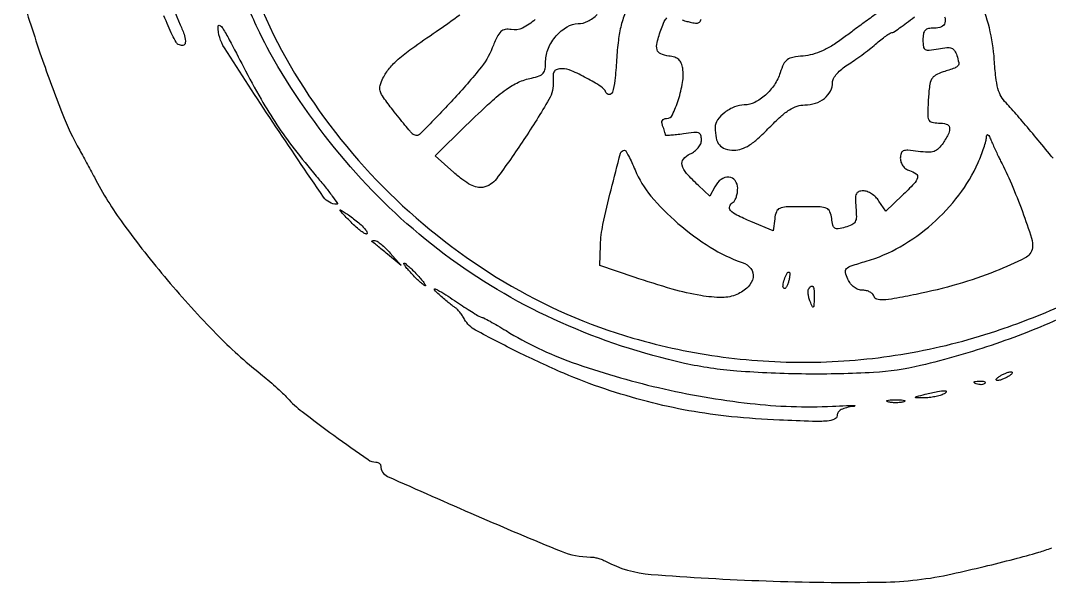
# Model space of a CAD drawing. Extents: x 1 to 363, y 0 to 533.
# Drawn here: x 7.3 to 235, y 0.4 to 124.7 of the extents above; entities that cross this region are included whole.
import ezdxf

# ---------------------------------------------------------------- set-up
doc = ezdxf.new("R2010")
doc.units = 0

msp = doc.modelspace()

# ---------------------------------------------------------------- linework, layer by layer
for points in [[(56.169474, 139.5, 0.065655), (68.943952, 111.392175, 0.059316), (88.940418, 86.470666, 0.059139), (114.294261, 66.875587, 0.064447), (142.827404, 54.436236, 0.037688), (162.777289, 50.245306, 0.037751), (183.119044, 49.099778, 0.037772), (203.390945, 51.025692, 0.037823), (223.132878, 55.979224, 0.024332), (237.846471, 61.687846, 0.031306)], [(238.678599, 59.393038, -0.026138), (223.154043, 53.173465, -0.023464), (206.5, 48.350878, -0.0449), (196.063999, 46.824764, -0.016228), (181.068539, 46.479594, -0.016475), (165.801897, 47.127052, -0.035948), (154.219651, 48.844327, -0.049787), (126.868167, 57.86438, -0.053142), (102.476279, 71.967503, -0.052859), (81.496934, 90.971367, -0.048325), (64.249028, 114.5, -0.023577), (59.725641, 123.00403, -0.017137), (55.478302, 132.845381, -0.017074)], [(7.386514, 130.737993, 0.011015), (11.874253, 116.688088, 0.011008), (16.494533, 104.156035, 0.03393), (20.364825, 96, -0.00198), (21.210561, 94.477111, -0.001484), (22.130215, 92.79375, -0.0015), (22.986464, 91.203971, -0.003438), (23.61966, 90, 0.038619), (29.984519, 79.722589, 0.017607), (39.761861, 67.302624, 0.017635), (50.604338, 55.365496, 0.031711), (60.416697, 46.5, -0.008798), (62.020205, 45.179418, -0.006868), (63.71625, 43.691055, -0.006951), (65.257841, 42.26092, -0.016776), (66.346454, 41.150399, 0.043909), (69.604317, 38.168819, 0.006771), (76.642144, 32.930557, 0.003104), (84.183019, 27.546, 0.154687), (85.90564, 27, -0.075334), (86.323761, 26.936643, -0.088943), (86.678532, 26.752763, -0.100708), (86.915694, 26.479314, -0.129139), (87, 26.158341, 0.295747), (88.505473, 23.835757, 0.002734), (108.142915, 15.180764, 0.005611), (126.926196, 7.273939, 0.097107), (133.423816, 6, -0.044388), (134.162676, 5.934278, -0.023056), (135.066239, 5.728864, -0.022734), (135.981542, 5.43051, -0.032014), (136.763569, 5.076983, 0.103351), (146.82049, 2.156687, 0.010027), (172.290921, 0.713984, 0.012921), (197.860037, 0.440655, 0.05077), (213.5, 2.272632, 0.004301), (220.573187, 3.90386, 0.005273), (227.150891, 5.554078, 0.004984), (232.631396, 7.049173, 0.028038), (235.5, 8.039288, -0.008122)], [(39.847733, 131.027845, 0.029998), (42.618769, 123.739805, -0.026084), (43.561619, 121.317247, -0.104677), (43.735824, 119.745822, -0.342116), (43.199273, 119.178416, -0.178781), (42.189589, 119.382827, -0.128881), (41.714456, 119.881856, -0.010568), (40.870976, 121.488708, -0.013619), (39.944885, 123.481543, -0.01006), (39.025569, 125.732963, 0.001)], [(235.83617, 94.193061, 0.002305), (232.489697, 98.246689, 0.002838), (229.328938, 101.996136, 0.002348), (226.641063, 105.118332, 0.020666), (225.390002, 106.443061, -0.074541), (224.324542, 107.846577, -0.059238), (223.614135, 109.614017, -0.038713), (223.141153, 112.121275, -0.011496), (222.805586, 116.010084, 0.045622), (221.714829, 123.024465, 0.045868), (219.371036, 129.711465, 0.04608)], [(121.209707, 124.916612, -0.065802), (118.343544, 123.01134, -0.161089), (115.864852, 122.67259, 0.08415), (114.547139, 122.693288, 0.155551), (113.597357, 122.221743, 0.088314), (112.759661, 121.061087, 0.015886), (111.675151, 118.614397, -0.075399), (108.881072, 113.910357, -0.01588), (102.572063, 106.691583, -0.008486), (95.75769, 99.621409, -0.41807), (93.989641, 99.630472, -0.019804), (93.48174, 100.193355, -0.002124), (92.362386, 101.548915, -0.002611), (91.044228, 103.176376, -0.002098), (89.642843, 104.940304, -0.010982), (87.602544, 107.651103, -0.081526), (86.887332, 109.092699, -0.14088), (86.865051, 110.335161, -0.05578), (87.493972, 111.940304, -0.049819), (88.932516, 114.114899, -0.041994), (90.850745, 116.101356, -0.024991), (93.864094, 118.483594, -0.005545), (99.261909, 122.239359, 0.005369), (101.851873, 124.040086, 0.004943), (104.475373, 125.945568, 0.004941)], [(141.246657, 126.707089, 0.03504), (140.214601, 123.621233, 0.033239), (139.591335, 120.313592, 0.015494), (139.204113, 115.964955, -0.012021), (138.831409, 111.422526, -0.053383), (138.267038, 108.807685, -0.322684), (137.571795, 108.303656, -0.302695), (136.833333, 108.792595, 0.152418), (135.74736, 110.080308, 0.018934), (132.546982, 111.954655, 0.021391), (129.190548, 113.572573, 0.10195), (127.116082, 114, 0.061268), (126.041464, 113.867824, 0.179363), (125.43514, 113.453266, 0.140343), (125.158659, 112.664801, 0.032818), (125.168871, 111.25, -0.15213), (124.230426, 107.225941, -0.013652), (118.673602, 98.330305, -0.012339), (112.624433, 89.681551, -0.188924), (109.597301, 87.773849, -0.107365), (108.344527, 87.805209, -0.058625), (106.897098, 88.343512, -0.043321), (105.204694, 89.403989, -0.019872), (103.188188, 91.055047), (99.010141, 94.76274), (105.865347, 101.439353, -0.006458), (111.355478, 106.649984, -0.029941), (114.736859, 109.420943, -0.050635), (117.469024, 111.005136, -0.05498), (120.39034, 111.955181, 0.034238), (122.075279, 112.426986, 0.135423), (122.948707, 113.038324, 0.137725), (123.377054, 114.00482, 0.035879), (123.5, 115.715959, -0.105543), (124.101011, 118.531473, -0.073411), (125.853419, 121.282553, -0.076296), (128.235851, 123.308739, -0.139002), (130.674314, 124, 0.117228), (132.81025, 124.507763, 0.074005), (134.913598, 125.992042, 0.074904)], [(211.793679, 125.513115, -0.17715), (211.885498, 124.159195, -0.232827), (211.102284, 123.302209, -0.093481), (209.5, 123, 0.045899), (208.216988, 122.881972, 0.157201), (207.489345, 122.488871, 0.150848), (207.111007, 121.733221, 0.041212), (207, 120.388709, 0.034788), (207.105335, 118.876587, 0.231412), (207.516219, 118.268087, 0.162484), (208.352897, 118.098562, 0.015802), (210.422826, 118.419544, -0.021545), (212.306236, 118.689497, -0.111187), (213.344845, 118.561959, -0.166181), (214.010362, 118.03144, -0.065371), (214.514132, 116.955475, -0.027276), (214.923482, 115.370805, -0.225958), (214.747226, 114.669412, -0.135045), (214.032494, 114.168084, -0.007962), (211.5, 113.308302, 0.047495), (209.795946, 112.575178, 0.144986), (208.918207, 111.690792, 0.095083), (208.463858, 110.242874, 0.014023), (208.19774, 107.171397, 0.008566), (208.063522, 103.919452, 0.109054), (208.296741, 102.726944, 0.237495), (208.966767, 102.169353, 0.056991), (210.44774, 102, -0.067614), (212.170822, 101.765921, -0.276242), (212.87004, 101.032766, -0.173874), (212.713974, 99.756047, -0.028532), (211.451593, 97.566466, -0.050049), (210.461317, 96.342013, -0.117792), (209.469507, 95.725403, -0.091404), (208.145106, 95.539551, -0.022616), (205.951593, 95.733318, 0.013485), (203.679556, 95.975896, 0.112912), (202.664378, 95.82716, 0.228858), (202.165494, 95.292162, 0.07527), (202, 94.199057, 0.084325), (202.145803, 93.340672, 0.075446), (202.569091, 92.541535, 0.075016), (203.213139, 91.900148, 0.081742), (204, 91.5, -0.076727), (205.475171, 90.768237, -0.319599), (205.786428, 89.88405, -0.121208), (205.043602, 88.591001, -0.011076), (202.401767, 85.946167), (198.803535, 82.5), (197.279795, 84.75, 0.053381), (196.551958, 85.610738, 0.047098), (195.629011, 86.339062, 0.049774), (194.65993, 86.836804, 0.094031), (193.799824, 87, 0.086745), (192.805438, 86.826176, 0.204499), (192.265144, 86.323292, 0.109628), (192.063787, 85.327027, 0.017577), (192.171796, 83.332836, -0.0221), (192.266362, 81.235985, -0.124197), (191.994995, 80.156365, -0.160332), (191.280455, 79.477968, -0.04413), (189.806616, 78.934461, -0.027921), (188.270349, 78.608196, -0.182507), (187.512024, 78.767927, -0.192503), (187.071407, 79.382772, -0.031557), (186.806616, 80.851625, 0.064766), (186.424359, 82.383029, 0.202517), (185.69787, 83.126875, 0.091698), (184.260982, 83.440188, 0.007951), (180.5, 83.5, 0.007923), (176.729859, 83.440253, 0.092436), (175.29741, 83.125879, 0.203197), (174.573186, 82.378211, 0.063442), (174.19128, 80.829822), (173.88256, 78.159644), (168.94128, 80.213147, -0.015111), (165.81605, 81.624134, -0.093538), (164.410344, 82.672579, -0.288053), (164.240284, 83.594032, -0.161073), (165, 84.5, 0.130646), (165.384508, 84.906663, 0.045439), (165.70625, 85.653525, 0.041396), (165.926158, 86.57934, 0.037634), (166, 87.559017, 0.157149), (165.449971, 89.265818, 0.223278), (164.078366, 90.029346, 0.178247), (162.347574, 89.523785, 0.111058), (160.949693, 87.906), (159.829018, 85.812001), (157.322687, 88.156, -0.02223), (154.671836, 90.865801, -0.118177), (153.694717, 92.67721, -0.242044), (153.992725, 94.038422, -0.113683), (155.462489, 95.164863, 0.055201), (156.465178, 95.762932, 0.06018), (157.280614, 96.550985, 0.066383), (157.817918, 97.427966, 0.104658), (158, 98.288323, 0.083287), (157.827682, 99.315637, 0.233601), (157.32297, 99.814376, 0.107548), (156.295773, 99.92388, 0.012625), (154, 99.615991, -0.009844), (152.466104, 99.401587, -0.016711), (151.175, 99.290576, -0.0109), (150.148485, 99.259204, -0.41678), (150, 99.406395, 0.064518), (149.967138, 99.660008, 0.008828), (149.821697, 100.174754, 0.010025), (149.62542, 100.781065, 0.00832), (149.393011, 101.418213, -0.065383), (149.232379, 102.086677, -0.153212), (149.332779, 102.585007, -0.176657), (149.684196, 102.892118, -0.09239), (150.26305, 103, 0.289581), (151.55357, 103.815833, 0.032949), (152.884539, 107.173083, 0.037621), (153.806663, 111.001569, 0.075535), (153.838811, 114.103026, 0.063605), (153.525185, 115.247547, 0.114373), (152.960626, 116.034588, 0.104601), (152.068211, 116.536517, 0.047371), (150.75, 116.816422, -0.07318), (148.964428, 117.292681, -0.229565), (148.174388, 118.206779, -0.130426), (148.171139, 119.807668, -0.01952), (149.119179, 122.912032, -0.025891), (149.741901, 124.439116, -0.09779), (150.350574, 125.267071, -0.166897)], [(197.531195, 126.766063, 0.001482), (194.646875, 124.687435, 0.001486), (191.810731, 122.617837, 0.002678), (189.5, 120.901973, -0.021571), (187.029928, 119.208675, -0.033099), (184.744006, 117.984584, -0.037919), (182.585072, 117.197343, -0.048313), (180.5, 116.823723, 0.025557), (178.224903, 116.521983, 0.111823), (176.98613, 115.989921, 0.1237), (176.163249, 115.005479, 0.034381), (175.408849, 113.124122, -0.069129), (174.121926, 110.464469, -0.063117), (172.124784, 108.16321, -0.067573), (169.779683, 106.57591, -0.112753), (167.472506, 106.022236, 0.095346), (165.312362, 105.581916, 0.066666), (163.155368, 104.334458, 0.070622), (161.538844, 102.67508, 0.159151), (161, 101.025083, 0.04948), (161.231556, 98.690933, 0.12442), (161.962562, 97.159409, 0.144395), (163.251308, 96.294481, 0.076218), (165.171913, 96, 0.081203), (166.852699, 96.27478, 0.061153), (168.544497, 97.08421, 0.042461), (170.485686, 98.56998, 0.015102), (173, 101, -0.015007), (175.528222, 103.444396, -0.043071), (177.466934, 104.9257, -0.062268), (179.160971, 105.727317, -0.079568), (180.863647, 106, 0.07959), (183.211359, 106.376091, 0.091511), (185.2005, 107.463291, 0.101118), (186.52852, 109.083785, 0.121842), (187, 110.989869, -0.13121), (187.227133, 111.840496, -0.045273), (187.964695, 112.890536, -0.041246), (189.027413, 113.953519, -0.037393), (190.284069, 114.866547, 0.012452), (191.756244, 115.827868, 0.007265), (193.474685, 117.049259, 0.007261), (195.160825, 118.322995, 0.012197), (196.534069, 119.446885, -0.009413), (197.714591, 120.424074, -0.013176), (198.807731, 121.248656, -0.009494), (199.740177, 121.887844, -0.146008), (200.109269, 121.998779, 0.147779), (200.501905, 122.118276, 0.00518), (201.829343, 123.024936, 0.009231), (203.382672, 124.152876, 0.006282), (205.109269, 125.490364, -0.008436)], [(153.681884, 124.802107, 0.008426), (154.769396, 124.49196, 0.011848), (155.75, 124.254827, 0.043375), (156.937123, 124.103394, 0.197982), (157.577198, 124.337566, 0.175938), (157.911185, 124.977769, 0.033146)]]:
    msp.add_lwpolyline(points, format="xyb")
for points in [[(56.626947, 114.41529, 0.009717), (60.508399, 107.274993, 0.017723), (63.991555, 101.629234, 0.018119), (67.812163, 96.327774, 0.010706), (72.730744, 90.271576, -0.006594), (74.716875, 87.86676, -0.012099), (76.260421, 85.848698, -0.007843), (77.393707, 84.237748, -0.611854), (77.275544, 84.021865, -0.239425), (74.364265, 85.605465, -0.00354), (63.105658, 102.221243, -0.00496), (52.395969, 118.620469, -0.143116), (51, 123.397615, -0.578301), (51.356397, 123.602704, -0.121774), (52.018658, 122.962067, -0.018359), (53.471758, 120.441298, -0.001932)], [(224.204923, 93.600097, -0.020956), (226.581776, 88.58115, -0.012501), (229.004752, 82.432441, -0.007928), (231.058477, 76.523846, -0.119711), (231.231774, 74.372391, -0.241375), (229.603274, 72.14636, -0.021356), (223.054531, 69.199848, -0.02512), (214.740528, 66.353344, -0.019818), (205.5, 64.091973, -0.005141), (200.641779, 63.157169, -0.032641), (198.144735, 62.869869, -0.078552), (196.771181, 63.018083, -0.27526), (196.176676, 63.632032, 0.134807), (195.890576, 64.15562, 0.075047), (195.30893, 64.600451, 0.0658), (194.533072, 64.902868, 0.059238), (193.676676, 65.007802, -0.08656), (192.704536, 65.180963, -0.072588), (191.781329, 65.678009, -0.067221), (190.979024, 66.46074, -0.057395), (190.362182, 67.469456, -0.054021), (189.85663, 68.963718, -0.259868), (190.104375, 69.79336, -0.114732), (191.14971, 70.425172, -0.00807), (194.438718, 71.439161, 0.059481), (201.979533, 74.642782, 0.050302), (209.029852, 79.687527, 0.05002), (214.969187, 86.072651, 0.057146), (219.221068, 93.245036, 0.012571), (219.907014, 94.886589, 0.013225), (220.49732, 96.533214, 0.012955), (220.931115, 97.977057, 0.056242), (221.06768, 98.859204, -0.084312), (221.172763, 99.353548, -0.500121), (221.389449, 99.412499, -0.114433), (221.716413, 99.009049, -0.015156), (222.170513, 98, 0.005984), (222.639697, 96.904163, 0.004149), (223.195121, 95.676279, 0.004184), (223.74831, 94.505689, 0.00859)], [(143.293947, 91.629491, 0.077805), (146.79767, 85.855285, 0.039505), (152.786662, 79.797187, 0.038764), (159.934038, 74.534562, 0.055497), (167.027592, 71.140226, -0.14487), (168.907102, 69.789419, -0.209586), (169.399664, 67.833481, -0.161037), (168.291148, 65.734164, -0.087452), (165.842958, 64.09078, -0.106537), (162.55592, 63.409239, -0.039764), (157.834771, 63.822521, -0.028806), (151.527816, 65.262031, -0.01149), (143.066567, 67.925571), (135.5, 70.5), (135.638374, 75, -0.044527), (136.184611, 79.540226, -0.009746), (137.966522, 87.212018, -0.003341), (140.078098, 95.332571, -0.341552), (140.948483, 95.996252, -0.263735), (141.234827, 95.831341, -0.009912), (141.864964, 94.71197, -0.015614), (142.566507, 93.301931, -0.010087)], [(84, 77.62485, -0.508117), (83.7739, 77.459805, -0.062319), (83.11875, 77.763575, -0.034993), (82.152362, 78.466101, -0.01636), (81, 79.5, -0.005565), (79.850252, 80.626336, -0.008513), (78.88125, 81.630602, -0.003894), (78.083887, 82.499111, -0.185828), (78, 82.717029, -0.578641), (78.103965, 82.776785, -0.007792), (78.88125, 82.307627, -0.01256), (79.849037, 81.668359, -0.006942), (81, 80.841879, -0.019956), (82.148762, 79.919463, -0.025966), (83.11875, 78.981953, -0.02531), (83.82587, 78.14225, -0.163762)], [(89.075686, 73.25), (91.5, 70.5), (88.5, 73, 0.001775), (87.320419, 73.975911, 0.002483), (86.258854, 74.839062, 0.001486), (85.359068, 75.558884, 0.032848), (85.083333, 75.75, -0.252511), (85.02815, 75.842965, -0.309917), (85.080566, 75.926563, -0.07959), (85.303248, 75.983623, -0.023004), (85.659019, 76, -0.147538), (86.185113, 75.841308, -0.02295), (87.072011, 75.192188, -0.02388), (88.074755, 74.30298, -0.018764)], [(95, 68.5, -0.009992), (95.866074, 67.540383, -0.019379), (96.511844, 66.734375, -0.020261), (96.921391, 66.130831, -0.588095), (96.848628, 66, -0.171788), (96.552307, 66.104905, -0.00995), (95.805594, 66.734375, -0.014186), (94.936139, 67.542213, -0.00989), (94, 68.5, -0.009992), (93.133926, 69.459617, -0.019379), (92.488156, 70.265625, -0.020261), (92.078609, 70.869169, -0.588095), (92.151372, 71, -0.171788), (92.447693, 70.895095, -0.00995), (93.194406, 70.265625, -0.014186), (94.063861, 69.457787, -0.00989)], [(177.279377, 66.960337, -0.027385), (177.039435, 66.212661, -0.055867), (176.756817, 65.665682, -0.101575), (176.4811, 65.393026, -0.354513), (176.249458, 65.417209, -0.237878), (176.033848, 66.071508, -0.038928), (176.342749, 67.411477, -0.03858), (176.848821, 68.67298, -0.285434), (177.374996, 69, -0.382544), (177.512617, 68.876657, -0.039062), (177.527486, 68.400849, -0.033279), (177.452526, 67.742548, -0.018968)], [(104.680175, 61.829822, 0.005737), (106.322106, 60.745559, 0.008366), (107.795397, 59.83126, 0.004704), (109.05086, 59.096884, 0.130704), (109.415153, 59, -0.122644), (109.788129, 58.907116, -0.003696), (111.206707, 58.140355, -0.007123), (112.868892, 57.194893, -0.004837), (114.734977, 56.073548, 0.052229), (129.383766, 49.062329, 0.02868), (148.486838, 43.471988, 0.028279), (168.733876, 39.979682, 0.04011), (186.992101, 39.357106, -0.002632), (190.053952, 39.482185, -0.010985), (191.899242, 39.507274, -0.635896), (191.939785, 39.418784, -0.190472), (191.75, 39.317263, 0.025986), (190.056983, 39.032352, 0.068883), (188.909163, 38.605239, 0.109773), (188.241759, 38.028734, 0.161296), (188, 37.298804, -0.302098), (187.451132, 36.473285, -0.07953), (185.829739, 36.079, -0.027861), (182.57495, 36.000506, -0.003198), (175.25, 36.278934, -0.014071), (164.668914, 37.047714, -0.01898), (155.163361, 38.373923, -0.019615), (146.039346, 40.374088, -0.016834), (136.616051, 43.172743, -0.020842), (127.512584, 46.641351, -0.013681), (117.327471, 51.350446, -0.008338), (107.977659, 56.18382, -0.144243), (105.561181, 58.575788, 0.024254), (105.074887, 59.364551, 0.020951), (104.491532, 60.143371, 0.021481), (103.902172, 60.804952, 0.055726), (103.409991, 61.210155, -0.020411), (102.836773, 61.617872, -0.005054), (101.932237, 62.333286, -0.005161), (100.912614, 63.174148, -0.005153), (99.909991, 64.036343, -0.048012), (98.901, 65.110113, -0.785119), (99.07744, 65.331521, -0.035454), (100.970531, 64.287142, -0.005022)], [(182.929715, 63.25, -0.004321), (182.873612, 61.609912, -0.207728), (182.732671, 61.31997, -0.501737), (182.536295, 61.364166, -0.009218), (182.054847, 62.5, -0.029036), (181.778841, 63.320693, -0.033107), (181.614064, 64.132812, -0.035157), (181.569653, 64.828976, -0.130202), (181.684149, 65.25, -0.093477), (182.233592, 65.888097, -0.448762), (182.650584, 65.816455, -0.12731), (182.907952, 64.995363, -0.019013)], [(226, 46, -0.026766), (225.352293, 45.628962, -0.024204), (224.646875, 45.315379, -0.024967), (223.987337, 45.096832, -0.067616), (223.5, 45.030626, -0.190341), (223.267727, 45.122372, -0.335455), (223.234375, 45.315379, -0.102785), (223.485814, 45.625641, -0.027796), (224, 46, -0.026766), (224.647707, 46.371038, -0.024204), (225.353125, 46.684621, -0.024967), (226.012663, 46.903168, -0.067616), (226.5, 46.969374, -0.190341), (226.732273, 46.877628, -0.335455), (226.765625, 46.684621, -0.102785), (226.514186, 46.374359, -0.027796)], [(220.729167, 44.395833, -0.126455), (220.402231, 44.202593, -0.060344), (219.916927, 44.123424, -0.05415), (219.359369, 44.160852, -0.051402), (218.8125, 44.316886, -0.054073), (218.395823, 44.538436, -0.470617), (218.37858, 44.720685, -0.168741), (218.670344, 44.862007, -0.018894), (219.416667, 44.921053, -0.028489), (220.112848, 44.910055, -0.077125), (220.592839, 44.799335, -0.208169), (220.77538, 44.614691, -0.296942)], [(211.5, 42, -0.036863), (210.554161, 41.673737, -0.020022), (209.353125, 41.407137, -0.019849), (208.10313, 41.232639, -0.029564), (207, 41.1886, -0.003434), (205.443873, 41.229188, -0.575924), (205.37852, 41.350892, -0.192904), (205.588445, 41.506347, -0.001778), (207.5, 42, -0.012996), (210.240686, 42.622026, -0.049337), (211.986191, 42.794683, -0.621445), (212.134592, 42.494188, -0.128597)], [(202.75, 40.310674, -0.039571), (201.952734, 40.168469, -0.024357), (201, 40.122029, -0.024357), (200.047266, 40.168469, -0.039571), (199.25, 40.310674, -0.161593), (198.99086, 40.478988, -0.542911), (199.042187, 40.633659, -0.052887), (199.748017, 40.740287, -0.011065), (201, 40.767997, -0.011065), (202.251983, 40.740287, -0.052887), (202.957813, 40.633659, -0.542911), (203.00914, 40.478988, -0.161593)]]:
    msp.add_lwpolyline(points, format="xyb", close=True)

doc.saveas('drawing.dxf')
